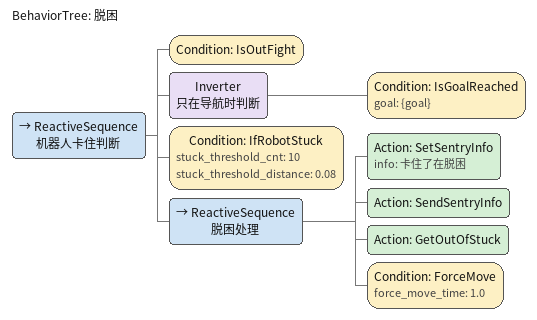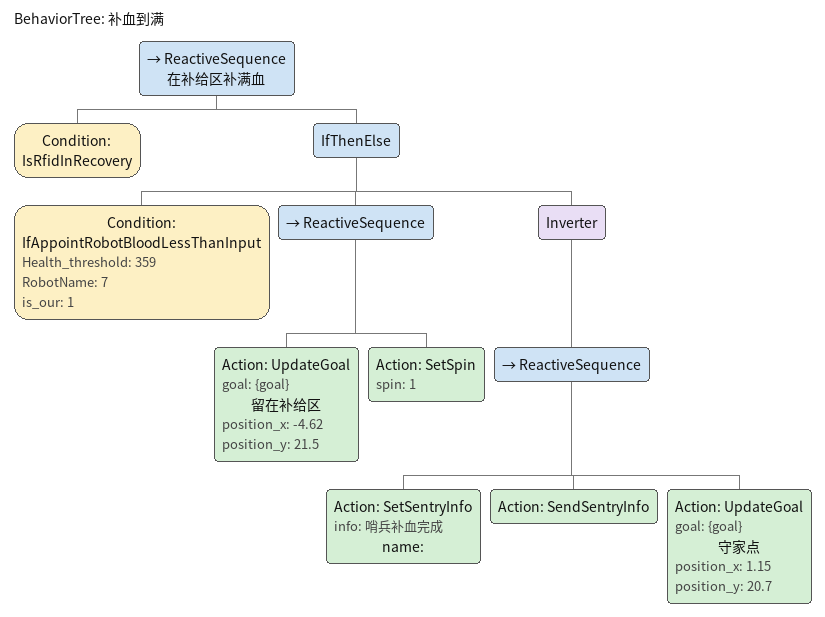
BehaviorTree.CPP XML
<BehaviorTree ID="脱困">
    <ReactiveSequence name="机器人卡住判断">
        <Condition ID="IsOutFight"/>
        <Inverter name="只在导航时判断">
            <Condition ID="IsGoalReached" goal="{goal}"/>
        </Inverter>
        <Condition ID="IfRobotStuck" stuck_threshold_cnt="10" stuck_threshold_distance="0.08"/>
        <ReactiveSequence name="脱困处理">
            <Action ID="SetSentryInfo" info="卡住了在脱困"/>
            <Action ID="SendSentryInfo"/>
            <Action ID="GetOutOfStuck"/>
            <Condition ID="ForceMove" force_move_time="1.0"/>
        </ReactiveSequence>
    </ReactiveSequence>
</BehaviorTree>

<BehaviorTree ID="补血到满">
    <ReactiveSequence name="在补给区补满血">
        <Condition ID="IsRfidInRecovery"/>
        <IfThenElse>
            <Condition Health_threshold="359" ID="IfAppointRobotBloodLessThanInput" RobotName="7" is_our="1"/>
            <ReactiveSequence>
                <Action ID="UpdateGoal" goal="{goal}" name="留在补给区" position_x="-4.62" position_y="21.5"/>
                <Action ID="SetSpin" spin="1"/>
            </ReactiveSequence>
            <Inverter>
                <ReactiveSequence>
                    <Action ID="SetSentryInfo" info="哨兵补血完成" name=""/>
                    <Action ID="SendSentryInfo"/>
                    <Action ID="UpdateGoal" goal="{goal}" name="守家点" position_x="1.15" position_y="20.7"/>
                </ReactiveSequence>
            </Inverter>
        </IfThenElse>
    </ReactiveSequence>
</BehaviorTree>
